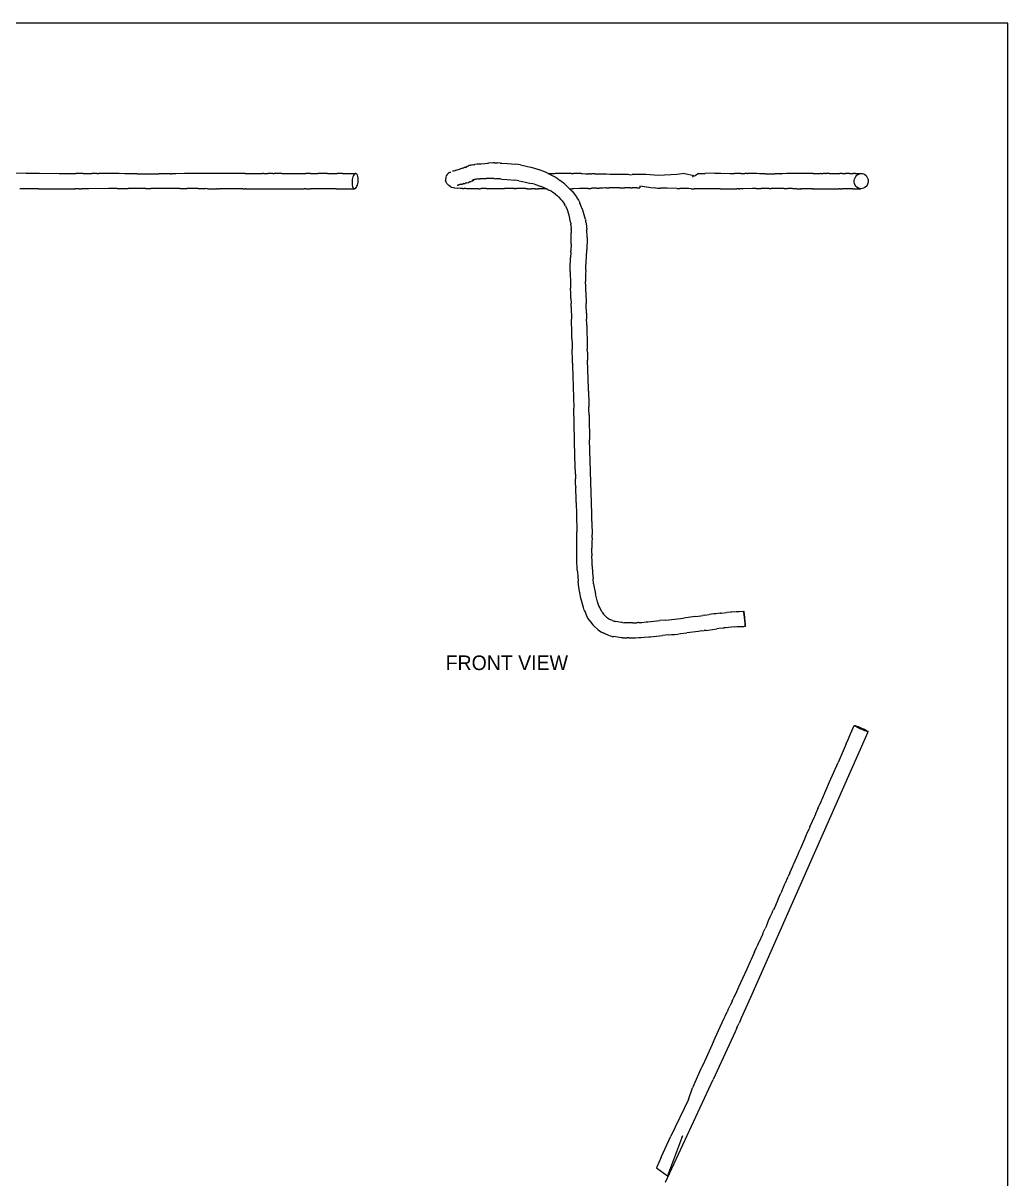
# Model space of a CAD drawing. Header units: millimetres. Extents: x -6 to 332, y -172 to 223.
# Drawn here: x 163.3 to 332.2, y 25 to 223.1 of the extents above; entities that cross this region are included whole.
import ezdxf

# ---------------------------------------------------------------- set-up
doc = ezdxf.new("R2010")
doc.units = ezdxf.units.MM
for name, color, linetype in [('BORDER', 7, 'Continuous'), ('HIDDEN', 8, 'Continuous'), ('TEXT', 5, 'Continuous'), ('VISIBLE', 7, 'Continuous')]:
    doc.layers.add(name, color=color, linetype=linetype)

msp = doc.modelspace()

# ---------------------------------------------------------------- linework, layer by layer
at = {"layer": 'BORDER'}
msp.add_lwpolyline([(-6.43, -172.41), (332.16, -172.41), (332.16, 223.08), (-6.43, 223.08)], close=True, dxfattribs=at)
at = {"layer": 'HIDDEN'}
for points in [[(305.81, 196.09), (305.86, 196.35)], [(305.86, 196.35), (305.96, 196.59)], [(305.96, 196.59), (306.1, 196.81)], [(306.1, 196.81), (306.27, 197)], [(306.27, 197), (306.48, 197.15)], [(306.48, 197.15), (306.71, 197.25)], [(306.71, 197.25), (306.95, 197.29)], [(306.95, 197.29), (307.04, 197.3)], [(305.81, 195.83), (305.81, 196.09)], [(305.86, 195.57), (305.81, 195.83)], [(305.96, 195.33), (305.86, 195.57)], [(306.1, 195.12), (305.96, 195.33)], [(306.27, 194.95), (306.1, 195.12)], [(306.48, 194.82), (306.27, 194.95)], [(306.71, 194.73), (306.48, 194.82)], [(306.96, 194.7), (306.71, 194.73)], [(286.86, 122.29), (286.86, 122.24)], [(286.86, 122.29), (286.86, 122.29)], [(286.86, 122.24), (286.87, 122.14)], [(286.87, 122.14), (286.89, 121.99)], [(286.89, 121.99), (286.91, 121.8)], [(286.91, 121.8), (286.94, 121.58)], [(286.94, 121.58), (286.96, 121.33)], [(286.96, 121.33), (286.98, 121.17)], [(286.98, 121.17), (287, 121)], [(287, 121), (287.04, 120.68)], [(287.04, 120.68), (287.07, 120.38)], [(287.07, 120.38), (287.1, 120.14)], [(287.1, 120.14), (287.12, 119.96)], [(287.12, 119.96), (287.13, 119.83)], [(287.13, 119.83), (287.14, 119.74)], [(287.14, 119.74), (287.14, 119.71)], [(287.14, 119.71), (287.14, 119.71)], [(305.81, 102.67), (305.81, 102.68)], [(305.86, 102.63), (305.81, 102.67)], [(305.96, 102.56), (305.86, 102.63)], [(306.1, 102.49), (305.96, 102.56)], [(306.27, 102.39), (306.1, 102.49)], [(306.48, 102.29), (306.27, 102.39)], [(306.71, 102.19), (306.48, 102.29)], [(306.95, 102.08), (306.71, 102.19)], [(307.19, 101.98), (306.95, 102.08)], [(307.42, 101.88), (307.19, 101.98)], [(307.64, 101.8), (307.42, 101.88)], [(307.83, 101.73), (307.64, 101.8)], [(308, 101.68), (307.83, 101.73)], [(308.13, 101.65), (308, 101.68)], [(308.19, 101.65), (308.13, 101.65)], [(308.19, 101.65), (308.19, 101.65)]]:
    msp.add_lwpolyline(points, dxfattribs=at)
at = {"layer": 'VISIBLE'}
for points in [[(238.08, 198.06), (238.36, 198.15)], [(238.36, 198.15), (238.37, 198.15)], [(238.37, 198.15), (238.42, 198.17)], [(238.42, 198.17), (238.59, 198.22)], [(238.59, 198.22), (238.68, 198.25)], [(238.68, 198.25), (238.84, 198.3)], [(238.9, 198.32), (238.84, 198.3)], [(238.9, 198.32), (238.91, 198.33)], [(239, 198.36), (238.91, 198.33)], [(239.04, 198.37), (239, 198.36)], [(239.04, 198.37), (239.09, 198.39)], [(239.09, 198.39), (239.14, 198.4)], [(239.11, 198.36), (239.34, 198.5)], [(239.14, 198.4), (239.18, 198.42)], [(239.2, 198.42), (239.18, 198.42)], [(239.37, 198.51), (239.34, 198.5)], [(239.4, 198.49), (239.37, 198.51)], [(239.4, 198.48), (239.65, 198.62)], [(239.4, 198.49), (239.4, 198.48)], [(239.65, 198.62), (239.73, 198.66)], [(239.92, 198.69), (239.73, 198.66)], [(240.06, 198.73), (239.92, 198.69)], [(240.15, 198.74), (240.06, 198.73)], [(240.39, 198.79), (240.15, 198.74)], [(240.39, 198.79), (240.45, 198.8)], [(240.45, 198.8), (240.61, 198.83)], [(240.61, 198.83), (240.69, 198.84)], [(240.69, 198.84), (240.74, 198.85)], [(241.15, 198.91), (240.74, 198.85)], [(241.29, 198.93), (241.15, 198.91)], [(241.29, 198.93), (241.37, 198.94)], [(241.37, 198.94), (241.49, 198.95)], [(241.49, 198.95), (241.64, 198.97)], [(241.64, 198.97), (241.8, 198.99)], [(241.8, 198.99), (242.44, 199.04)], [(242.44, 199.04), (242.9, 199.07)], [(242.9, 199.07), (243.03, 199.08)], [(243.03, 199.08), (243.1, 199.08)], [(243.82, 199.11), (243.1, 199.08)], [(244.09, 199.11), (243.82, 199.11)], [(244.09, 199.11), (244.26, 199.11)], [(244.26, 199.11), (244.56, 199.11)], [(245.07, 199.1), (244.56, 199.11)], [(245.07, 199.1), (245.34, 199.1)], [(245.34, 199.1), (246.36, 199.04)], [(246.36, 199.04), (247.71, 198.9)], [(248.16, 198.83), (247.71, 198.9)], [(248.56, 198.77), (248.16, 198.83)], [(248.56, 198.77), (249.31, 198.62)], [(249.31, 198.62), (249.78, 198.52)], [(249.78, 198.52), (250.37, 198.37)], [(250.37, 198.37), (250.96, 198.21)], [(250.96, 198.21), (251.64, 197.99)], [(163.79, 197.34), (160.23, 197.33)], [(163.79, 197.34), (164.33, 197.34)], [(164.33, 197.34), (165.44, 197.34)], [(165.44, 197.34), (166.05, 197.34)], [(166.05, 197.34), (169.43, 197.33)], [(169.43, 197.33), (170.06, 197.32)], [(170.06, 197.32), (170.19, 197.32)], [(170.19, 197.32), (170.44, 197.32)], [(170.44, 197.32), (170.52, 197.32)], [(170.52, 197.32), (171.04, 197.32)], [(171.04, 197.32), (171.17, 197.32)], [(171.17, 197.32), (172.31, 197.31)], [(173.05, 197.31), (172.31, 197.31)], [(173.21, 197.31), (173.05, 197.31)], [(173.54, 197.31), (173.21, 197.31)], [(173.54, 197.31), (173.93, 197.31)], [(173.93, 197.31), (175.07, 197.3)], [(175.93, 197.29), (175.07, 197.3)], [(175.93, 197.29), (176.18, 197.29)], [(178.54, 197.28), (176.18, 197.29)], [(179.32, 197.28), (178.54, 197.28)], [(179.74, 197.28), (179.32, 197.28)], [(180.69, 197.27), (179.74, 197.28)], [(181.04, 197.27), (180.69, 197.27)], [(181.62, 197.27), (181.04, 197.27)], [(182.46, 197.27), (181.62, 197.27)], [(182.83, 197.27), (182.46, 197.27)], [(182.83, 197.27), (184.67, 197.27)], [(184.67, 197.27), (186.56, 197.27)], [(188, 197.27), (186.56, 197.27)], [(188.54, 197.27), (188, 197.27)], [(188.54, 197.27), (188.75, 197.27)], [(189.48, 197.27), (188.75, 197.27)], [(190.93, 197.28), (189.48, 197.27)], [(194.63, 197.29), (190.93, 197.28)], [(199.02, 197.31), (194.63, 197.29)], [(200.87, 197.32), (199.02, 197.31)], [(201.34, 197.32), (200.87, 197.32)], [(201.34, 197.32), (202.14, 197.32)], [(202.14, 197.32), (203.38, 197.32)], [(203.38, 197.32), (204.26, 197.33)], [(204.5, 197.33), (204.26, 197.33)], [(204.5, 197.33), (205.22, 197.33)], [(205.9, 197.33), (205.22, 197.33)], [(206.08, 197.33), (205.9, 197.33)], [(206.08, 197.33), (206.34, 197.32)], [(207.21, 197.32), (206.34, 197.32)], [(207.66, 197.32), (207.21, 197.32)], [(207.66, 197.32), (210.08, 197.32)], [(210.08, 197.32), (211.57, 197.31)], [(211.57, 197.31), (211.66, 197.31)], [(211.66, 197.31), (211.78, 197.31)], [(212.05, 197.31), (211.78, 197.31)], [(212.56, 197.31), (212.05, 197.31)], [(212.56, 197.31), (213.79, 197.31)], [(215.46, 197.3), (213.79, 197.31)], [(215.46, 197.3), (216.02, 197.3)], [(216.02, 197.3), (217.14, 197.3)], [(218.02, 197.3), (217.14, 197.3)], [(218.02, 197.3), (218.98, 197.3)], [(218.98, 197.3), (220.3, 197.3)], [(219.72, 196.28), (219.7, 196.12)], [(219.77, 196.53), (219.72, 196.28)], [(219.84, 196.76), (219.77, 196.53)], [(219.92, 196.96), (219.84, 196.76)], [(220.02, 197.11), (219.92, 196.96)], [(220.12, 197.23), (220.02, 197.11)], [(220.23, 197.29), (220.12, 197.23)], [(220.3, 197.3), (220.23, 197.29)], [(220.34, 197.29), (220.3, 197.3)], [(220.44, 197.25), (220.34, 197.29)], [(220.53, 197.15), (220.44, 197.25)], [(220.6, 197), (220.53, 197.15)], [(220.67, 196.81), (220.6, 197)], [(220.71, 196.59), (220.67, 196.81)], [(220.73, 196.35), (220.71, 196.59)], [(220.73, 196.09), (220.73, 196.35)], [(235.77, 196.7), (235.73, 196.19)], [(235.84, 195.8), (235.73, 196.19)], [(235.84, 196.88), (235.77, 196.7)], [(235.98, 197.12), (235.84, 196.88)], [(236.18, 197.32), (235.98, 197.12)], [(236.41, 197.48), (236.18, 197.32)], [(236.41, 197.48), (236.57, 197.55)], [(236.63, 197.57), (236.57, 197.55)], [(236.95, 197.69), (236.93, 197.68)], [(237.13, 197.75), (236.95, 197.69)], [(237.13, 197.75), (237.17, 197.76)], [(237.17, 197.76), (237.37, 197.83)], [(237.42, 197.84), (237.37, 197.83)], [(237.42, 197.84), (237.47, 197.86)], [(237.47, 197.86), (237.64, 197.92)], [(237.64, 197.92), (237.7, 197.94)], [(237.7, 197.94), (237.92, 198.01)], [(237.92, 198.01), (238.08, 198.06)], [(240.29, 196.19), (240.5, 196.25)], [(240.45, 196.1), (240.51, 196.14)], [(240.5, 196.25), (240.66, 196.3)], [(240.51, 196.14), (240.59, 196.19)], [(240.59, 196.19), (240.67, 196.3)], [(240.81, 196.33), (240.66, 196.3)], [(240.87, 196.33), (240.96, 196.35)], [(240.96, 196.35), (241.04, 196.36)], [(241.28, 196.38), (241.04, 196.36)], [(241.28, 196.38), (241.58, 196.4)], [(241.76, 196.41), (241.58, 196.4)], [(241.76, 196.41), (241.87, 196.42)], [(241.87, 196.42), (241.96, 196.42)], [(241.96, 196.42), (241.99, 196.42)], [(241.99, 196.42), (242.7, 196.44)], [(243.16, 196.44), (242.7, 196.44)], [(243.36, 196.44), (243.16, 196.44)], [(244, 196.43), (243.36, 196.44)], [(244, 196.43), (244.13, 196.42)], [(244.13, 196.42), (244.33, 196.41)], [(244.57, 196.4), (244.33, 196.41)], [(245.12, 196.38), (244.57, 196.4)], [(245.12, 196.38), (245.34, 196.36)], [(245.34, 196.36), (246.27, 196.29)], [(246.27, 196.29), (247.57, 196.14)], [(247.98, 196.08), (247.57, 196.14)], [(252.83, 197.53), (251.64, 197.99)], [(254.31, 196.79), (252.83, 197.53)], [(253.24, 197.33), (254.5, 197.33)], [(254.53, 196.66), (254.31, 196.79)], [(255.41, 197.33), (254.5, 197.33)], [(255.03, 196.35), (254.53, 196.66)], [(255.03, 196.35), (255.36, 196.13)], [(256.1, 197.33), (255.41, 197.33)], [(256.69, 197.33), (256.1, 197.33)], [(256.99, 197.32), (256.69, 197.33)], [(257.31, 197.32), (256.99, 197.32)], [(257.31, 197.32), (257.67, 197.31)], [(259, 197.28), (257.67, 197.31)], [(259, 197.28), (259.17, 197.28)], [(259.17, 197.28), (259.69, 197.27)], [(259.69, 197.27), (260.21, 197.25)], [(260.41, 197.25), (260.21, 197.25)], [(260.41, 197.25), (260.74, 197.24)], [(261.31, 197.22), (260.74, 197.24)], [(261.31, 197.22), (261.58, 197.22)], [(261.58, 197.22), (261.7, 197.21)], [(261.7, 197.21), (261.76, 197.21)], [(262.05, 197.2), (261.76, 197.21)], [(262.49, 197.19), (262.05, 197.2)], [(262.65, 197.19), (262.49, 197.19)], [(262.71, 197.19), (262.65, 197.19)], [(263.01, 197.18), (262.71, 197.19)], [(263.33, 197.17), (263.01, 197.18)], [(263.89, 197.16), (263.33, 197.17)], [(264.85, 197.15), (263.89, 197.16)], [(264.9, 197.15), (264.85, 197.15)], [(264.91, 197.14), (264.9, 197.15)], [(265.1, 197.15), (264.91, 197.14)], [(265.38, 197.15), (265.1, 197.15)], [(267.01, 197.14), (265.38, 197.15)], [(267.24, 197.07), (267.01, 197.14)], [(267.24, 197.07), (267.73, 197.14)], [(268.2, 197.15), (267.73, 197.14)], [(269.11, 197.16), (268.2, 197.15)], [(269.14, 197.16), (269.11, 197.16)], [(269.7, 197.16), (269.14, 197.16)], [(270.06, 197.16), (269.7, 197.16)], [(272.21, 196.97), (270.06, 197.16)], [(275.37, 197.14), (272.21, 196.97)], [(276.71, 197.28), (275.37, 197.14)], [(276.71, 197.28), (278.37, 196.98)], [(278.07, 196.72), (278.37, 196.98)], [(278.51, 196.91), (278.46, 196.88)], [(279.07, 197.3), (278.51, 196.91)], [(279.07, 197.3), (280.27, 197.33)], [(281.89, 197.34), (280.27, 197.33)], [(281.89, 197.34), (282.13, 197.34)], [(282.13, 197.34), (282.65, 197.34)], [(282.65, 197.34), (282.91, 197.34)], [(282.91, 197.34), (284.49, 197.33)], [(284.49, 197.33), (284.75, 197.32)], [(284.75, 197.32), (284.81, 197.32)], [(284.81, 197.32), (284.93, 197.32)], [(284.93, 197.32), (284.96, 197.32)], [(284.96, 197.32), (285.25, 197.32)], [(285.77, 197.31), (285.25, 197.32)], [(286.11, 197.31), (285.77, 197.31)], [(286.18, 197.31), (286.11, 197.31)], [(286.34, 197.31), (286.18, 197.31)], [(286.34, 197.31), (286.51, 197.31)], [(286.51, 197.31), (287.05, 197.3)], [(287.43, 197.29), (287.05, 197.3)], [(287.43, 197.29), (287.54, 197.29)], [(288.58, 197.28), (287.54, 197.29)], [(288.96, 197.28), (288.58, 197.28)], [(289.13, 197.28), (288.96, 197.28)], [(289.57, 197.27), (289.13, 197.28)], [(289.71, 197.27), (289.57, 197.27)], [(289.97, 197.27), (289.71, 197.27)], [(290.37, 197.27), (289.97, 197.27)], [(290.53, 197.27), (290.37, 197.27)], [(290.53, 197.27), (291.35, 197.27)], [(291.35, 197.27), (292.2, 197.27)], [(292.84, 197.27), (292.2, 197.27)], [(293.09, 197.27), (292.84, 197.27)], [(293.09, 197.27), (293.18, 197.27)], [(293.51, 197.27), (293.18, 197.27)], [(294.17, 197.28), (293.51, 197.27)], [(295.75, 197.29), (294.17, 197.28)], [(297.73, 197.31), (295.75, 197.29)], [(298.56, 197.32), (297.73, 197.31)], [(298.77, 197.32), (298.56, 197.32)], [(298.77, 197.32), (299.12, 197.32)], [(299.12, 197.32), (299.66, 197.32)], [(299.66, 197.32), (300.05, 197.33)], [(300.16, 197.33), (300.05, 197.33)], [(300.16, 197.33), (300.47, 197.33)], [(300.76, 197.33), (300.47, 197.33)], [(300.85, 197.33), (300.76, 197.33)], [(300.85, 197.33), (300.96, 197.32)], [(301.35, 197.32), (300.96, 197.32)], [(301.54, 197.32), (301.35, 197.32)], [(301.54, 197.32), (302.58, 197.32)], [(302.58, 197.32), (303.27, 197.31)], [(303.27, 197.31), (303.31, 197.31)], [(303.31, 197.31), (303.36, 197.31)], [(303.48, 197.31), (303.36, 197.31)], [(303.72, 197.31), (303.48, 197.31)], [(303.72, 197.31), (304.29, 197.3)], [(304.97, 197.3), (304.29, 197.3)], [(304.97, 197.3), (305.2, 197.3)], [(305.2, 197.3), (305.65, 197.3)], [(306.03, 197.3), (305.65, 197.3)], [(306.03, 197.3), (306.45, 197.3)], [(306.45, 197.3), (307.04, 197.3)], [(307.04, 197.3), (307.19, 197.29)], [(307.19, 197.29), (307.43, 197.23)], [(307.43, 197.23), (307.64, 197.11)], [(307.64, 197.11), (307.83, 196.96)], [(307.83, 196.96), (307.99, 196.76)], [(307.99, 196.76), (308.1, 196.53)], [(308.1, 196.53), (308.17, 196.28)], [(308.17, 196.28), (308.19, 196.12)], [(165.9, 194.67), (162.73, 194.67)], [(165.9, 194.67), (168.65, 194.67)], [(168.65, 194.67), (169.92, 194.68)], [(169.92, 194.68), (170, 194.68)], [(170, 194.68), (170.05, 194.68)], [(170.05, 194.68), (170.26, 194.68)], [(170.26, 194.68), (170.34, 194.68)], [(170.34, 194.68), (170.86, 194.68)], [(170.86, 194.68), (172.12, 194.69)], [(172.86, 194.69), (172.12, 194.69)], [(172.86, 194.69), (173.27, 194.69)], [(174.53, 194.7), (173.27, 194.69)], [(177.93, 194.71), (174.53, 194.7)], [(178, 194.71), (177.93, 194.71)], [(178.07, 194.72), (178, 194.71)], [(178.15, 194.72), (178.07, 194.72)], [(178.24, 194.72), (178.15, 194.72)], [(178.34, 194.72), (178.24, 194.72)], [(179.14, 194.72), (178.34, 194.72)], [(179.21, 194.72), (179.14, 194.72)], [(179.37, 194.72), (179.21, 194.72)], [(179.4, 194.72), (179.37, 194.72)], [(179.4, 194.72), (179.42, 194.72)], [(179.42, 194.72), (179.45, 194.72)], [(179.47, 194.72), (179.45, 194.72)], [(179.47, 194.72), (179.49, 194.72)], [(179.49, 194.72), (181.31, 194.73)], [(182.28, 194.73), (181.31, 194.73)], [(182.89, 194.73), (182.28, 194.73)], [(183.3, 194.73), (182.89, 194.73)], [(183.3, 194.73), (183.31, 194.73)], [(184.32, 194.73), (183.31, 194.73)], [(184.33, 194.73), (184.32, 194.73)], [(184.33, 194.73), (185.15, 194.73)], [(186.25, 194.73), (185.15, 194.73)], [(188.85, 194.73), (186.25, 194.73)], [(189.71, 194.72), (188.85, 194.73)], [(190.14, 194.72), (189.71, 194.72)], [(190.14, 194.72), (191.4, 194.72)], [(192.03, 194.72), (191.4, 194.72)], [(193.28, 194.71), (192.03, 194.72)], [(193.28, 194.71), (194.53, 194.71)], [(194.86, 194.7), (194.53, 194.71)], [(194.86, 194.7), (194.94, 194.7)], [(194.94, 194.7), (196.46, 194.7)], [(196.59, 194.7), (196.46, 194.7)], [(196.59, 194.7), (196.71, 194.7)], [(196.71, 194.7), (196.8, 194.7)], [(196.8, 194.7), (196.89, 194.7)], [(200.46, 194.68), (196.89, 194.7)], [(200.96, 194.68), (200.46, 194.68)], [(200.96, 194.68), (201.02, 194.68)], [(201.02, 194.68), (201.27, 194.68)], [(201.36, 194.68), (201.27, 194.68)], [(201.44, 194.68), (201.36, 194.68)], [(201.44, 194.68), (202.41, 194.68)], [(202.41, 194.68), (206.6, 194.68)], [(206.6, 194.68), (211.3, 194.69)], [(211.3, 194.69), (211.48, 194.69)], [(211.82, 194.69), (211.48, 194.69)], [(211.82, 194.69), (212.54, 194.69)], [(213.8, 194.7), (212.54, 194.69)], [(214.28, 194.7), (213.8, 194.7)], [(215.24, 194.7), (214.28, 194.7)], [(216.96, 194.7), (215.24, 194.7)], [(216.96, 194.7), (218.28, 194.7)], [(218.28, 194.7), (220.11, 194.7)], [(219.7, 196.12), (219.68, 195.95)], [(219.68, 195.95), (219.68, 195.63)], [(219.68, 195.63), (219.71, 195.33)], [(219.71, 195.33), (219.77, 195.1)], [(219.77, 195.1), (219.84, 194.93)], [(219.84, 194.93), (219.92, 194.8)], [(219.92, 194.8), (220.02, 194.73)], [(220.02, 194.73), (220.11, 194.7)], [(220.11, 194.7), (220.23, 194.73)], [(220.23, 194.73), (220.33, 194.82)], [(220.33, 194.82), (220.43, 194.95)], [(220.43, 194.95), (220.52, 195.12)], [(220.52, 195.12), (220.6, 195.33)], [(220.6, 195.33), (220.66, 195.57)], [(220.66, 195.57), (220.71, 195.83)], [(220.71, 195.83), (220.73, 196.09)], [(235.95, 195.6), (235.84, 195.8)], [(235.95, 195.6), (236.27, 195.26)], [(236.53, 195.1), (236.27, 195.26)], [(236.53, 195.1), (236.55, 195.08)], [(236.55, 195.08), (236.76, 194.99)], [(236.76, 194.99), (236.82, 194.97)], [(236.82, 194.97), (237.06, 194.9)], [(237.06, 194.9), (237.08, 194.89)], [(237.08, 194.89), (237.24, 194.85)], [(237.24, 194.85), (237.25, 194.85)], [(237.25, 194.85), (237.32, 194.84)], [(237.32, 194.84), (237.78, 194.77)], [(237.71, 195.28), (237.76, 195.29)], [(237.76, 195.29), (237.8, 195.31)], [(238.25, 194.73), (237.78, 194.77)], [(237.84, 195.32), (237.8, 195.31)], [(237.84, 195.32), (237.87, 195.33)], [(237.87, 195.33), (237.9, 195.34)], [(237.94, 195.35), (237.9, 195.34)], [(237.94, 195.35), (238.12, 195.4)], [(238.12, 195.4), (238.18, 195.41)], [(238.24, 195.43), (238.18, 195.41)], [(238.36, 195.45), (238.24, 195.43)], [(238.65, 194.72), (238.25, 194.73)], [(238.36, 195.45), (238.46, 195.48)], [(238.46, 195.48), (238.52, 195.49)], [(238.52, 195.49), (238.55, 195.5)], [(238.55, 195.5), (238.62, 195.52)], [(238.62, 195.52), (238.74, 195.54)], [(238.65, 194.72), (238.89, 194.71)], [(238.84, 195.57), (238.74, 195.54)], [(238.84, 195.57), (239, 195.6)], [(239.17, 194.71), (238.89, 194.71)], [(239, 195.6), (239.08, 195.62)], [(239.08, 195.62), (239.15, 195.64)], [(239.3, 195.68), (239.15, 195.64)], [(239.37, 194.7), (239.17, 194.71)], [(239.3, 195.68), (239.39, 195.7)], [(239.62, 194.7), (239.37, 194.7)], [(239.39, 195.7), (239.58, 195.75)], [(239.58, 195.75), (239.65, 195.77)], [(239.77, 194.7), (239.62, 194.7)], [(239.65, 195.77), (239.7, 195.79)], [(239.89, 195.85), (239.7, 195.79)], [(240.06, 194.7), (239.77, 194.7)], [(240.01, 195.89), (239.89, 195.85)], [(240.01, 195.89), (240.13, 195.94)], [(240.27, 194.7), (240.06, 194.7)], [(240.31, 196.02), (240.13, 195.94)], [(240.84, 194.7), (240.27, 194.7)], [(240.31, 196.02), (240.43, 196.08)], [(240.43, 196.08), (240.45, 196.1)], [(241.43, 194.7), (240.84, 194.7)], [(241.43, 194.7), (241.64, 194.7)], [(241.64, 194.7), (241.75, 194.71)], [(241.75, 194.71), (241.8, 194.71)], [(242.15, 194.71), (241.8, 194.71)], [(242.68, 194.71), (242.15, 194.71)], [(242.68, 194.71), (245.82, 194.73)], [(247.17, 194.72), (245.82, 194.73)], [(247.49, 194.72), (247.17, 194.72)], [(247.49, 194.72), (247.64, 194.72)], [(247.72, 194.72), (247.64, 194.72)], [(247.72, 194.72), (247.9, 194.72)], [(249.48, 194.71), (247.9, 194.72)], [(248.3, 196.03), (247.98, 196.08)], [(248.3, 196.03), (248.89, 195.93)], [(248.89, 195.93), (249.45, 195.82)], [(249.45, 195.82), (249.9, 195.73)], [(249.48, 194.71), (249.63, 194.7)], [(249.76, 194.7), (249.63, 194.7)], [(249.76, 194.7), (250.39, 194.7)], [(249.9, 195.73), (250.46, 195.59)], [(251.1, 194.69), (250.39, 194.7)], [(250.98, 195.45), (250.46, 195.59)], [(250.98, 195.45), (252.1, 195.07)], [(251.1, 194.69), (251.59, 194.68)], [(252.06, 194.68), (251.59, 194.68)], [(252.52, 194.67), (252.06, 194.68)], [(253.27, 194.56), (252.1, 195.07)], [(252.66, 194.67), (252.52, 194.67)], [(252.94, 194.67), (252.66, 194.67)], [(252.94, 194.67), (253.02, 194.67)], [(253.27, 194.56), (253.45, 194.46)], [(253.81, 194.26), (253.45, 194.46)], [(254.13, 194.06), (253.81, 194.26)], [(255.97, 195.67), (255.36, 196.13)], [(256.12, 195.54), (255.97, 195.67)], [(256.12, 195.54), (257.34, 194.35)], [(256.99, 194.69), (257.42, 194.68)], [(257.34, 194.35), (257.42, 194.25)], [(257.42, 194.68), (257.51, 194.69)], [(257.42, 194.25), (258.15, 193.29)], [(257.68, 194.69), (257.51, 194.69)], [(258.67, 194.71), (257.68, 194.69)], [(259.72, 194.74), (258.67, 194.71)], [(260.18, 194.75), (259.72, 194.74)], [(260.18, 194.75), (260.34, 194.75)], [(260.34, 194.75), (260.63, 194.76)], [(260.72, 194.76), (260.63, 194.76)], [(260.72, 194.76), (260.81, 194.77)], [(261.03, 194.77), (260.81, 194.77)], [(261.15, 194.78), (261.03, 194.77)], [(261.25, 194.78), (261.15, 194.78)], [(261.46, 194.79), (261.25, 194.78)], [(261.51, 194.79), (261.46, 194.79)], [(261.59, 194.79), (261.51, 194.79)], [(261.59, 194.79), (261.62, 194.79)], [(261.62, 194.79), (262.1, 194.8)], [(262.75, 194.82), (262.1, 194.8)], [(263.15, 194.83), (262.75, 194.82)], [(263.21, 194.83), (263.15, 194.83)], [(263.21, 194.83), (263.33, 194.83)], [(263.33, 194.83), (263.76, 194.84)], [(265.1, 194.85), (263.76, 194.84)], [(265.57, 194.86), (265.1, 194.85)], [(265.57, 194.86), (266.4, 194.86)], [(267.29, 194.86), (266.4, 194.86)], [(267.41, 194.86), (267.29, 194.86)], [(267.41, 194.86), (267.74, 194.85)], [(268.02, 194.85), (267.74, 194.85)], [(268.23, 194.85), (268.02, 194.85)], [(268.51, 194.85), (268.23, 194.85)], [(268.51, 194.85), (269.05, 194.84)], [(269.03, 195.16), (269.05, 194.84)], [(271.31, 194.81), (269.03, 195.16)], [(271.74, 194.83), (271.31, 194.81)], [(271.74, 194.83), (272.04, 194.8)], [(272.04, 194.8), (272.59, 194.79)], [(273.75, 194.77), (272.59, 194.79)], [(275.36, 194.74), (273.75, 194.77)], [(275.36, 194.74), (275.54, 194.74)], [(275.54, 194.74), (275.91, 194.73)], [(277.4, 194.71), (275.91, 194.73)], [(277.82, 194.7), (277.4, 194.71)], [(277.82, 194.7), (278.33, 194.69)], [(280.64, 194.67), (278.33, 194.69)], [(281.02, 194.67), (280.64, 194.67)], [(281.36, 194.67), (281.02, 194.67)], [(282.82, 194.67), (281.36, 194.67)], [(282.82, 194.67), (284.13, 194.67)], [(284.13, 194.67), (284.69, 194.68)], [(284.69, 194.68), (284.73, 194.68)], [(284.73, 194.68), (284.75, 194.68)], [(284.75, 194.68), (284.84, 194.68)], [(284.84, 194.68), (284.89, 194.68)], [(284.89, 194.68), (285.12, 194.68)], [(285.12, 194.68), (285.7, 194.69)], [(286.04, 194.69), (285.7, 194.69)], [(286.04, 194.69), (286.2, 194.69)], [(286.77, 194.7), (286.2, 194.69)], [(288.34, 194.71), (286.77, 194.7)], [(288.37, 194.71), (288.34, 194.71)], [(288.4, 194.72), (288.37, 194.71)], [(288.44, 194.72), (288.4, 194.72)], [(288.48, 194.72), (288.44, 194.72)], [(288.53, 194.72), (288.48, 194.72)], [(288.86, 194.72), (288.53, 194.72)], [(288.89, 194.72), (288.86, 194.72)], [(288.96, 194.72), (288.89, 194.72)], [(288.97, 194.72), (288.96, 194.72)], [(288.97, 194.72), (288.98, 194.72)], [(288.98, 194.72), (288.99, 194.72)], [(289, 194.72), (288.99, 194.72)], [(289, 194.72), (289.01, 194.72)], [(289.01, 194.72), (289.83, 194.73)], [(290.28, 194.73), (289.83, 194.73)], [(290.57, 194.73), (290.28, 194.73)], [(290.75, 194.73), (290.57, 194.73)], [(290.75, 194.73), (290.75, 194.73)], [(291.2, 194.73), (290.75, 194.73)], [(291.2, 194.73), (291.57, 194.73)], [(291.2, 194.73), (291.2, 194.73)], [(292.06, 194.73), (291.57, 194.73)], [(293.22, 194.73), (292.06, 194.73)], [(293.61, 194.72), (293.22, 194.73)], [(293.8, 194.72), (293.61, 194.72)], [(293.8, 194.72), (294.37, 194.72)], [(294.63, 194.72), (294.37, 194.72)], [(295.2, 194.71), (294.63, 194.72)], [(295.2, 194.71), (295.73, 194.71)], [(295.9, 194.7), (295.73, 194.71)], [(295.93, 194.7), (295.9, 194.7)], [(295.93, 194.7), (296.62, 194.7)], [(296.67, 194.7), (296.62, 194.7)], [(296.67, 194.7), (296.72, 194.7)], [(296.72, 194.7), (296.76, 194.7)], [(296.76, 194.7), (296.8, 194.7)], [(298.36, 194.68), (296.8, 194.7)], [(298.58, 194.68), (298.36, 194.68)], [(298.58, 194.68), (298.61, 194.68)], [(298.61, 194.68), (298.73, 194.68)], [(298.76, 194.68), (298.73, 194.68)], [(298.79, 194.68), (298.76, 194.68)], [(298.79, 194.68), (299.24, 194.68)], [(299.24, 194.68), (301.05, 194.68)], [(301.05, 194.68), (303.14, 194.69)], [(303.14, 194.69), (303.23, 194.69)], [(303.39, 194.69), (303.23, 194.69)], [(303.39, 194.69), (303.72, 194.69)], [(304.21, 194.7), (303.72, 194.69)], [(304.47, 194.7), (304.21, 194.7)], [(304.86, 194.7), (304.47, 194.7)], [(305.57, 194.7), (304.86, 194.7)], [(305.57, 194.7), (306.15, 194.7)], [(306.15, 194.7), (306.96, 194.7)], [(307.19, 194.73), (306.96, 194.7)], [(307.42, 194.8), (307.19, 194.73)], [(307.64, 194.93), (307.42, 194.8)], [(307.83, 195.1), (307.64, 194.93)], [(308, 195.33), (307.83, 195.1)], [(308.13, 195.63), (308, 195.33)], [(308.19, 195.95), (308.13, 195.63)], [(308.19, 196.12), (308.19, 195.95)], [(254.57, 193.75), (254.13, 194.06)], [(254.57, 193.75), (254.86, 193.51)], [(254.86, 193.51), (255.11, 193.29)], [(255.11, 193.29), (255.51, 192.87)], [(255.51, 192.87), (255.63, 192.74)], [(255.63, 192.74), (255.71, 192.64)], [(255.71, 192.64), (256.14, 192.03)], [(258.15, 193.29), (258.25, 193.13)], [(258.25, 193.13), (258.49, 192.73)], [(258.49, 192.73), (258.69, 192.38)], [(258.69, 192.38), (258.76, 192.23)], [(259.23, 191.14), (258.76, 192.23)], [(256.3, 191.75), (256.14, 192.03)], [(256.3, 191.75), (256.41, 191.54)], [(256.49, 191.36), (256.41, 191.54)], [(256.61, 191.09), (256.49, 191.36)], [(256.86, 190.36), (256.61, 191.09)], [(256.91, 190.16), (256.86, 190.36)], [(259.28, 191.01), (259.23, 191.14)], [(259.71, 189.44), (259.28, 191.01)], [(257.14, 188.98), (256.91, 190.16)], [(257.14, 188.98), (257.18, 188.67)], [(257.19, 188.53), (257.18, 188.67)], [(257.19, 188.53), (257.24, 187.9)], [(259.71, 189.44), (259.75, 189.23)], [(259.8, 188.94), (259.75, 189.23)], [(259.8, 188.94), (259.89, 188.33)], [(259.89, 188.33), (259.91, 188.15)], [(257.25, 187.69), (257.24, 187.9)], [(257.25, 187.69), (257.26, 187.4)], [(257.26, 187.4), (257.27, 187.12)], [(257.26, 185.71), (257.27, 186.52)], [(257.27, 186.52), (257.27, 187.12)], [(259.91, 188.15), (259.95, 187.75)], [(259.97, 187.46), (259.95, 187.75)], [(260.01, 186.55), (259.97, 187.46)], [(260.02, 186.32), (260.01, 186.55)], [(260.02, 186.32), (260.02, 186.21)], [(257.24, 185.19), (257.2, 184.13)], [(257.24, 185.19), (257.26, 185.71)], [(260.02, 186.21), (259.96, 184.21)], [(257.11, 181.07), (257.15, 182.85)], [(257.19, 183.8), (257.15, 182.85)], [(257.19, 183.8), (257.2, 184.07)], [(257.2, 184.13), (257.2, 184.07)], [(259.78, 181.28), (259.89, 183.03)], [(259.89, 183.03), (259.96, 184.21)], [(257.11, 180.52), (257.11, 181.07)], [(257.11, 180.52), (257.11, 179.67)], [(259.76, 180.76), (259.73, 179.91)], [(259.76, 180.76), (259.78, 181.28)], [(257.11, 179.67), (257.12, 179.19)], [(257.12, 179.19), (257.14, 178.5)], [(257.14, 178.5), (257.17, 177.64)], [(259.73, 179.91), (259.73, 179.47)], [(259.73, 179.47), (259.73, 178.79)], [(259.75, 177.94), (259.73, 178.79)], [(257.2, 176.72), (257.17, 177.64)], [(257.21, 176.4), (257.2, 176.72)], [(257.23, 175.89), (257.21, 176.4)], [(259.78, 177.01), (259.75, 177.94)], [(259.78, 177.01), (259.84, 175.05)], [(257.23, 175.89), (257.25, 175.02)], [(257.27, 174.47), (257.25, 175.02)], [(257.27, 174.47), (257.28, 174.02)], [(259.85, 174.8), (259.84, 175.05)], [(259.89, 173.38), (259.85, 174.8)], [(257.28, 174.02), (257.31, 172.75)], [(257.31, 172.75), (257.32, 172.32)], [(259.89, 173.38), (259.91, 172.69)], [(259.91, 172.69), (259.91, 172.34)], [(257.33, 171.87), (257.32, 172.32)], [(257.37, 170.41), (257.33, 171.87)], [(257.37, 170.01), (257.37, 170.41)], [(259.93, 171.52), (259.91, 172.34)], [(259.94, 171.26), (259.93, 171.52)], [(259.94, 171.26), (259.95, 170.93)], [(259.95, 170.93), (260.01, 168.08)], [(257.38, 169.79), (257.37, 170.01)], [(257.4, 169), (257.38, 169.79)], [(257.4, 169), (257.42, 168.04)], [(257.42, 168.04), (257.44, 167.21)], [(257.49, 165.12), (257.44, 167.21)], [(260.01, 168.08), (260.03, 167.18)], [(260.05, 166.68), (260.03, 167.18)], [(260.05, 166.68), (260.08, 165.33)], [(257.5, 164.9), (257.49, 165.12)], [(257.5, 164.78), (257.5, 164.9)], [(257.5, 164.78), (257.51, 164.4)], [(260.21, 160.48), (260.08, 165.33)], [(257.51, 164.4), (257.7, 157.11)], [(260.22, 160), (260.21, 160.48)], [(260.22, 160), (260.22, 159.83)], [(260.22, 159.83), (260.23, 159.66)], [(260.23, 159.66), (260.27, 158.22)], [(257.91, 148.79), (257.7, 157.11)], [(260.27, 158.22), (260.29, 157.38)], [(260.29, 157.38), (260.29, 157.3)], [(260.3, 157.09), (260.29, 157.3)], [(260.3, 156.95), (260.3, 157.09)], [(260.33, 155.87), (260.3, 156.95)], [(260.33, 155.87), (260.34, 155.53)], [(260.34, 155.53), (260.43, 151.65)], [(260.79, 139.03), (260.43, 151.65)], [(257.98, 145.77), (257.91, 148.79)], [(257.98, 145.77), (258.01, 144.96)], [(258.03, 144.21), (258.01, 144.96)], [(258.03, 144.19), (258.03, 144.21)], [(258.05, 143.65), (258.03, 144.19)], [(258.05, 143.6), (258.05, 143.65)], [(258.05, 143.6), (258.05, 143.5)], [(258.12, 141.38), (258.05, 143.5)], [(258.14, 140.89), (258.12, 141.38)], [(258.14, 140.89), (258.2, 138.83)], [(258.2, 138.83), (258.25, 135.88)], [(260.82, 137.66), (260.79, 139.03)], [(260.82, 137.66), (260.83, 137.15)], [(260.83, 137.15), (260.83, 136.72)], [(260.83, 136.72), (260.84, 136.13)], [(258.25, 134.4), (258.25, 135.88)], [(260.84, 134.85), (260.83, 134.04)], [(260.84, 136.13), (260.84, 135.83)], [(260.84, 135.83), (260.84, 135.44)], [(260.84, 134.85), (260.84, 135.44)], [(258.24, 131.54), (258.25, 132.91)], [(258.25, 132.91), (258.25, 134.4)], [(260.83, 134.04), (260.82, 133.77)], [(260.82, 133.77), (260.82, 133.11)], [(260.83, 132.21), (260.82, 133.11)], [(258.24, 131.08), (258.24, 131.54)], [(258.26, 130.4), (258.24, 131.08)], [(260.83, 132.21), (260.83, 131.76)], [(260.85, 130.81), (260.83, 131.76)], [(260.88, 130.03), (260.85, 130.81)], [(258.27, 130.06), (258.26, 130.4)], [(258.3, 129.33), (258.27, 130.06)], [(258.3, 129.33), (258.33, 128.89)], [(258.33, 128.89), (258.38, 128.32)], [(260.88, 130.03), (260.94, 128.86)], [(260.94, 128.86), (261.01, 127.86)], [(258.38, 128.32), (258.47, 127.39)], [(258.6, 126.36), (258.47, 127.39)], [(261.11, 126.99), (261.01, 127.86)], [(261.11, 126.99), (261.2, 126.36)], [(258.93, 124.5), (258.6, 126.36)], [(261.2, 126.36), (261.42, 125.25)], [(261.78, 123.89), (261.42, 125.25)], [(259.36, 122.89), (258.93, 124.5)], [(259.51, 122.46), (259.36, 122.89)], [(261.9, 123.55), (261.78, 123.89)], [(262.02, 123.22), (261.9, 123.55)], [(262.15, 122.91), (262.02, 123.22)], [(262.29, 122.62), (262.15, 122.91)], [(259.51, 122.46), (259.69, 122.03)], [(259.87, 121.62), (259.69, 122.03)], [(260.08, 121.22), (259.87, 121.62)], [(260.46, 120.62), (260.08, 121.22)], [(262.51, 122.21), (262.29, 122.62)], [(262.57, 122.11), (262.51, 122.21)], [(262.57, 122.11), (262.82, 121.76)], [(262.82, 121.76), (262.96, 121.59)], [(262.96, 121.59), (263.24, 121.31)], [(263.24, 121.31), (263.32, 121.24)], [(263.32, 121.24), (263.64, 121.02)], [(263.64, 121.02), (263.85, 120.89)], [(263.85, 120.89), (264.05, 120.79)], [(274.01, 120.82), (274.5, 120.87)], [(274.5, 120.87), (275.01, 120.93)], [(275.01, 120.93), (275.52, 120.98)], [(275.52, 120.98), (276.54, 121.1)], [(278.55, 121.36), (276.54, 121.1)], [(278.55, 121.36), (279.03, 121.43)], [(279.03, 121.43), (279.52, 121.5)], [(279.52, 121.5), (279.84, 121.54)], [(280.17, 121.59), (279.84, 121.54)], [(280.17, 121.59), (280.92, 121.69)], [(281.7, 121.8), (280.92, 121.69)], [(282.06, 121.85), (281.7, 121.8)], [(282.88, 121.95), (282.06, 121.85)], [(282.88, 121.95), (282.91, 121.96)], [(282.97, 121.96), (282.91, 121.96)], [(282.97, 121.96), (283.93, 122.07)], [(284.62, 122.14), (283.93, 122.07)], [(284.75, 122.15), (284.62, 122.14)], [(284.75, 122.15), (285.55, 122.22)], [(285.55, 122.22), (286.07, 122.25)], [(286.07, 122.25), (286.86, 122.29)], [(286.86, 122.28), (286.86, 122.29)], [(286.86, 122.23), (286.86, 122.28)], [(286.88, 122.12), (286.86, 122.23)], [(286.89, 121.97), (286.88, 122.12)], [(286.91, 121.77), (286.89, 121.97)], [(286.94, 121.55), (286.91, 121.77)], [(286.97, 121.3), (286.94, 121.55)], [(287, 121.04), (286.97, 121.3)], [(287.02, 120.78), (287, 121.04)], [(260.46, 120.62), (260.56, 120.46)], [(260.56, 120.46), (261, 119.93)], [(261, 119.93), (261.25, 119.66)], [(261.25, 119.66), (261.77, 119.2)], [(261.77, 119.2), (261.91, 119.09)], [(261.91, 119.09), (262.47, 118.71)], [(264.32, 120.69), (264.05, 120.79)], [(264.32, 120.69), (264.57, 120.6)], [(264.57, 120.6), (264.75, 120.55)], [(264.75, 120.55), (264.9, 120.51)], [(265.91, 120.34), (264.9, 120.51)], [(266.09, 120.33), (265.91, 120.34)], [(266.09, 120.33), (266.39, 120.3)], [(266.73, 120.28), (266.39, 120.3)], [(267.04, 120.27), (266.73, 120.28)], [(267.85, 120.28), (267.04, 120.27)], [(267.85, 120.28), (267.99, 120.28)], [(267.99, 120.28), (268.51, 120.31)], [(268.68, 120.32), (268.51, 120.31)], [(268.79, 120.33), (268.68, 120.32)], [(268.79, 120.33), (269.37, 120.37)], [(269.37, 120.37), (270.13, 120.44)], [(270.13, 120.44), (270.42, 120.46)], [(270.42, 120.46), (272.49, 120.66)], [(273.51, 120.76), (272.49, 120.66)], [(273.51, 120.76), (274.01, 120.82)], [(279.58, 118.89), (279.09, 118.82)], [(279.58, 118.89), (280.08, 118.96)], [(280.4, 119), (280.08, 118.96)], [(280.4, 119), (280.73, 119.05)], [(280.73, 119.05), (281.49, 119.16)], [(281.49, 119.16), (282.24, 119.26)], [(282.59, 119.3), (282.24, 119.26)], [(283.39, 119.4), (282.59, 119.3)], [(283.39, 119.4), (283.42, 119.41)], [(283.48, 119.41), (283.42, 119.41)], [(283.8, 119.45), (283.48, 119.41)], [(285.22, 119.59), (283.8, 119.45)], [(285.22, 119.59), (285.71, 119.63)], [(285.71, 119.63), (285.8, 119.64)], [(285.8, 119.64), (285.94, 119.65)], [(285.94, 119.65), (286.85, 119.68)], [(286.85, 119.68), (287.14, 119.71)], [(287.05, 120.52), (287.02, 120.78)], [(287.08, 120.29), (287.05, 120.52)], [(287.1, 120.09), (287.08, 120.29)], [(287.12, 119.92), (287.1, 120.09)], [(287.13, 119.8), (287.12, 119.92)], [(287.14, 119.73), (287.13, 119.8)], [(287.14, 119.71), (287.14, 119.73)], [(262.47, 118.71), (262.84, 118.51)], [(263.19, 118.35), (262.84, 118.51)], [(263.61, 118.18), (263.19, 118.35)], [(263.61, 118.18), (264.02, 118.05)], [(264.02, 118.05), (264.29, 117.97)], [(264.29, 117.97), (264.51, 117.92)], [(265.88, 117.73), (264.51, 117.92)], [(266.11, 117.71), (265.88, 117.73)], [(266.11, 117.71), (266.46, 117.7)], [(266.46, 117.7), (266.86, 117.69)], [(267.23, 117.69), (266.86, 117.69)], [(267.23, 117.69), (267.4, 117.69)], [(267.4, 117.69), (268.3, 117.72)], [(268.3, 117.72), (268.86, 117.75)], [(268.86, 117.75), (269.05, 117.76)], [(269.05, 117.76), (269.18, 117.77)], [(269.18, 117.77), (269.77, 117.81)], [(269.77, 117.81), (270.57, 117.87)], [(270.57, 117.87), (270.86, 117.9)], [(270.86, 117.9), (272.94, 118.1)], [(273.98, 118.21), (272.94, 118.1)], [(273.98, 118.21), (274.49, 118.26)], [(274.49, 118.26), (274.98, 118.31)], [(274.98, 118.31), (275.51, 118.37)], [(275.51, 118.37), (276.02, 118.43)], [(276.02, 118.43), (277.07, 118.56)], [(279.09, 118.82), (277.07, 118.56)], [(304.76, 100.29), (305.19, 101.27)], [(305.19, 101.27), (305.81, 102.68)], [(305.81, 102.69), (305.86, 102.69)], [(305.81, 102.68), (305.81, 102.69)], [(305.86, 102.69), (305.96, 102.67)], [(305.96, 102.67), (306.1, 102.63)], [(306.1, 102.63), (306.27, 102.57)], [(306.27, 102.57), (306.48, 102.49)], [(306.48, 102.49), (306.71, 102.4)], [(306.71, 102.4), (306.95, 102.3)], [(306.95, 102.3), (307.19, 102.19)], [(307.19, 102.19), (307.43, 102.09)], [(307.43, 102.09), (307.64, 101.98)], [(307.64, 101.98), (307.83, 101.89)], [(308.09, 101.42), (307.69, 100.49)], [(307.83, 101.89), (307.99, 101.8)], [(307.99, 101.8), (308.1, 101.73)], [(308.09, 101.42), (308.19, 101.65)], [(308.1, 101.73), (308.17, 101.68)], [(308.17, 101.68), (308.19, 101.66)], [(308.19, 101.66), (308.19, 101.65)], [(307.69, 100.49), (288.02, 56.08)], [(304.43, 99.53), (303.04, 96.37)], [(304.43, 99.53), (304.76, 100.29)], [(301.59, 93.05), (303.04, 96.37)], [(300.28, 90.06), (301.59, 93.05)], [(300.04, 89.51), (299.81, 88.98)], [(300.06, 89.55), (300.04, 89.51)], [(300.08, 89.6), (300.06, 89.55)], [(300.08, 89.6), (300.11, 89.68)], [(300.11, 89.68), (300.17, 89.81)], [(300.17, 89.81), (300.28, 90.06)], [(299.15, 87.47), (298.75, 86.56)], [(299.17, 87.53), (299.15, 87.47)], [(299.59, 88.48), (299.17, 87.53)], [(299.59, 88.48), (299.8, 88.95)], [(299.8, 88.95), (299.81, 88.98)], [(298.21, 85.33), (298.06, 84.99)], [(298.21, 85.33), (298.63, 86.29)], [(298.63, 86.29), (298.64, 86.31)], [(298.64, 86.31), (298.66, 86.34)], [(298.66, 86.34), (298.67, 86.36)], [(298.67, 86.36), (298.68, 86.39)], [(298.68, 86.39), (298.73, 86.5)], [(298.73, 86.52), (298.74, 86.52)], [(298.73, 86.5), (298.73, 86.52)], [(298.74, 86.54), (298.75, 86.55)], [(298.74, 86.53), (298.74, 86.54)], [(298.74, 86.52), (298.74, 86.53)], [(298.75, 86.56), (298.75, 86.55)], [(297.52, 83.75), (297.16, 82.92)], [(297.52, 83.75), (297.68, 84.11)], [(297.68, 84.11), (298.06, 84.99)], [(296.58, 81.6), (296.33, 81.03)], [(297.12, 82.82), (296.58, 81.6)], [(297.13, 82.85), (297.12, 82.82)], [(297.13, 82.85), (297.14, 82.88)], [(297.14, 82.88), (297.16, 82.92)], [(296.14, 80.59), (295.4, 78.9)], [(296.33, 81.03), (296.14, 80.59)], [(294.76, 77.44), (294.48, 76.8)], [(294.76, 77.44), (295.31, 78.69)], [(295.31, 78.69), (295.4, 78.9)], [(293.37, 74.28), (293.98, 75.68)], [(294.37, 76.56), (293.98, 75.68)], [(294.37, 76.56), (294.48, 76.8)], [(292.75, 72.9), (293.23, 73.97)], [(293.37, 74.28), (293.23, 73.97)], [(292.11, 71.45), (291.97, 71.14)], [(292.59, 72.52), (292.11, 71.45)], [(292.67, 72.71), (292.59, 72.52)], [(292.75, 72.9), (292.67, 72.71)], [(291.13, 69.26), (291.41, 69.87)], [(291.41, 69.87), (291.52, 70.12)], [(291.52, 70.12), (291.72, 70.58)], [(291.72, 70.58), (291.86, 70.9)], [(291.86, 70.9), (291.97, 71.14)], [(290.16, 67.1), (290.51, 67.87)], [(290.57, 67.99), (290.51, 67.87)], [(290.69, 68.26), (290.57, 67.99)], [(290.82, 68.55), (290.69, 68.26)], [(290.94, 68.83), (290.82, 68.55)], [(290.94, 68.83), (291.13, 69.26)], [(289.4, 65.41), (289.15, 64.85)], [(289.45, 65.52), (289.4, 65.41)], [(290.06, 66.88), (289.45, 65.52)], [(290.16, 67.1), (290.06, 66.88)], [(288.55, 63.52), (288.11, 62.56)], [(288.72, 63.91), (288.55, 63.52)], [(288.72, 63.91), (289.15, 64.85)], [(287.73, 61.72), (287.37, 60.92)], [(287.77, 61.81), (287.73, 61.72)], [(287.96, 62.23), (287.77, 61.81)], [(288.11, 62.56), (287.96, 62.23)], [(287.37, 60.92), (286.3, 58.58)], [(285.96, 57.84), (285.6, 57.06)], [(286.3, 58.58), (285.96, 57.84)], [(284.86, 55.45), (285.04, 55.84)], [(285.6, 57.06), (285.04, 55.84)], [(288.02, 56.08), (286.42, 52.52)], [(283.94, 53.45), (284, 53.58)], [(284.14, 53.89), (284, 53.58)], [(284.14, 53.89), (284.52, 54.71)], [(284.86, 55.45), (284.52, 54.71)], [(282.82, 51.02), (283.51, 52.52)], [(283.51, 52.52), (283.55, 52.6)], [(283.55, 52.6), (283.57, 52.65)], [(283.57, 52.65), (283.67, 52.86)], [(283.67, 52.86), (283.7, 52.94)], [(283.7, 52.94), (283.94, 53.45)], [(285.9, 51.35), (286.05, 51.68)], [(286.42, 52.52), (286.05, 51.68)], [(285.37, 50.19), (281.63, 42)], [(281.69, 48.55), (282.82, 51.02)], [(285.68, 50.87), (285.37, 50.19)], [(285.68, 50.87), (285.85, 51.24)], [(285.85, 51.24), (285.86, 51.26)], [(285.86, 51.26), (285.9, 51.35)], [(281.69, 48.55), (279.88, 44.59)], [(279.52, 43.81), (278.06, 40.58)], [(279.69, 44.17), (279.52, 43.81)], [(279.88, 44.59), (279.69, 44.17)], [(273.45, 24.43), (281.63, 42)], [(277.37, 38.59), (278.06, 40.58)], [(277.37, 38.59), (274.33, 32.3)], [(272.72, 28.71), (274.33, 32.3)], [(276.34, 32.34), (273.79, 25.52)], [(276.34, 32.34), (276.21, 32)], [(272.72, 28.71), (271.91, 26.88)], [(271.91, 26.88), (273.79, 25.52)]]:
    msp.add_lwpolyline(points, dxfattribs=at)

# ---------------------------------------------------------------- texts
at = {"layer": 'TEXT'}
msp.add_text('FRONT VIEW', height=2.5, dxfattribs=at).set_placement((235.73, 112.19))

doc.saveas('drawing.dxf')
